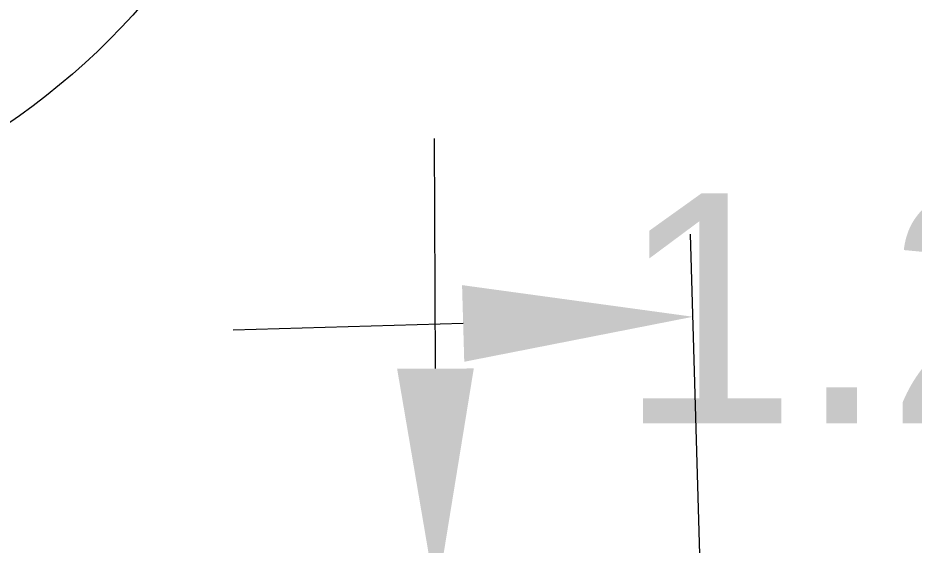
# Model space of a CAD drawing. Header units: metres. Extents: x 180 to 3220, y 13789 to 15035.
# Drawn here: x 760.355 to 762.304, y 14899.288 to 14900.434 of the extents above; entities that cross this region are included whole.
import ezdxf

# ---------------------------------------------------------------- set-up
doc = ezdxf.new("R2010")
doc.units = ezdxf.units.M
doc.header["$MEASUREMENT"] = 0
doc.layers.add('02 Выноски план', color=170, linetype='Continuous')
doc.layers.add('50 Дендроплан (привязки)', color=7, linetype='Continuous')
doc.styles.get("Standard").update_dxf_attribs({"font": 'arial.ttf'})
doc.dimstyles.get("Standard").update_dxf_attribs({"dimtxt": 0.18, "dimasz": 0.18, "dimexe": 0.18, "dimexo": 0.0625, "dimgap": 0.09, "dimtad": 0, "dimtih": 1, "dimtoh": 1, "dimdec": 4, "dimzin": 0, "dimdsep": 46, "dimtxsty": 'Standard', "dimcen": 0.09, "dimadec": 0, "dimazin": 0, "dimtfac": 1, "dimtdec": 4, "dimtofl": 0, "dimtmove": 0, "dimatfit": 3, "dimfxl": 1, "dimtolj": 1, "dimtzin": 0, "dimarcsym": 0})

# ---------------------------------------------------------------- blocks, each defined once
blk = doc.blocks.new('*D89')
at = {"layer": '50 Дендроплан (привязки)', "color": 0, "lineweight": 0, "ltscale": 4}
for p, q in [((761.2633, 14899.672), (761.2614, 14900.172)), ((763.0584, 14899.1786), (761.0851, 14899.1713)), ((763.062, 14898.1902), (761.0887, 14898.1829)), ((761.2705, 14897.6836), (761.2724, 14897.1836))]:
    blk.add_line(p, q, dxfattribs=at)
at = {"layer": '50 Дендроплан (привязки)', "color": 0, "lineweight": 5, "ltscale": 4}
for points in [[(761.3466, 14899.6723), (761.1799, 14899.6717), (761.2651, 14899.172)], [(761.3539, 14897.6839), (761.1872, 14897.6833), (761.2687, 14898.1836)]]:
    blk.add_solid(points, dxfattribs=at)
at = {"layer": '50 Дендроплан (привязки)', "color": 0, "ltscale": 4, "insert": (761.2669, 14898.6778), "char_height": 0.5, "attachment_point": 5}
blk.add_mtext('\\A1;1,00', dxfattribs=at)
blk = doc.blocks.new('*D90')
at = {"layer": '50 Дендроплан (привязки)', "color": 0, "lineweight": 0, "ltscale": 4}
for p, q in [((763.1227, 14898.2529), (763.072, 14900.001)), ((761.8687, 14898.2165), (761.8181, 14899.9646)), ((763.577, 14899.8355), (764.0768, 14899.85)), ((761.3235, 14899.7702), (760.8237, 14899.7557))]:
    blk.add_line(p, q, dxfattribs=at)
at = {"layer": '50 Дендроплан (привязки)', "color": 0, "lineweight": 5, "ltscale": 4}
for points in [[(763.5746, 14899.9188), (763.5795, 14899.7522), (763.0773, 14899.821)], [(761.3211, 14899.8535), (761.3259, 14899.6869), (761.8233, 14899.7847)]]:
    blk.add_solid(points, dxfattribs=at)
at = {"layer": '50 Дендроплан (привязки)', "color": 0, "ltscale": 4, "insert": (762.341, 14899.7997), "char_height": 0.5, "attachment_point": 5}
blk.add_mtext('\\A1;1.25', dxfattribs=at)

msp = doc.modelspace()

# ---------------------------------------------------------------- linework, layer by layer
at = {"layer": '02 Выноски план', "color": 84, "lineweight": 20}
msp.add_circle((759.4735, 14901.4683), 1.5288, dxfattribs=at)

# ---------------------------------------------------------------- dimensions: what is measured, and where the dimension line sits
at = {"layer": '50 Дендроплан (привязки)', "ltscale": 4}
dim = msp.add_linear_dim(base=(761.2651, 14899.172), p1=(763.1245, 14898.1904), p2=(763.1209, 14899.1788), angle=90.2099, text='1,00', dimstyle='Standard', override={"dimtxt": 0.5, "dimasz": 0.5, "dimdec": 2, "dimlwd": 0, "dimlwe": 0}, dxfattribs=at)
dim.commit()
dim.dimension.update_dxf_attribs({"geometry": '*D89', "text_midpoint": (761.2669, 14898.6778), "dimtype": 161})
dim = msp.add_linear_dim(base=(761.8233, 14899.7847), p1=(763.1245, 14898.1904), p2=(761.8706, 14898.1541), angle=181.6596, dimstyle='Standard', override={"dimtxt": 0.5, "dimasz": 0.5, "dimdec": 2, "dimlwd": 0, "dimlwe": 0}, dxfattribs=at)
dim.commit()
dim.dimension.update_dxf_attribs({"geometry": '*D90', "text_midpoint": (762.341, 14899.7997), "dimtype": 161})

doc.saveas('drawing.dxf')
